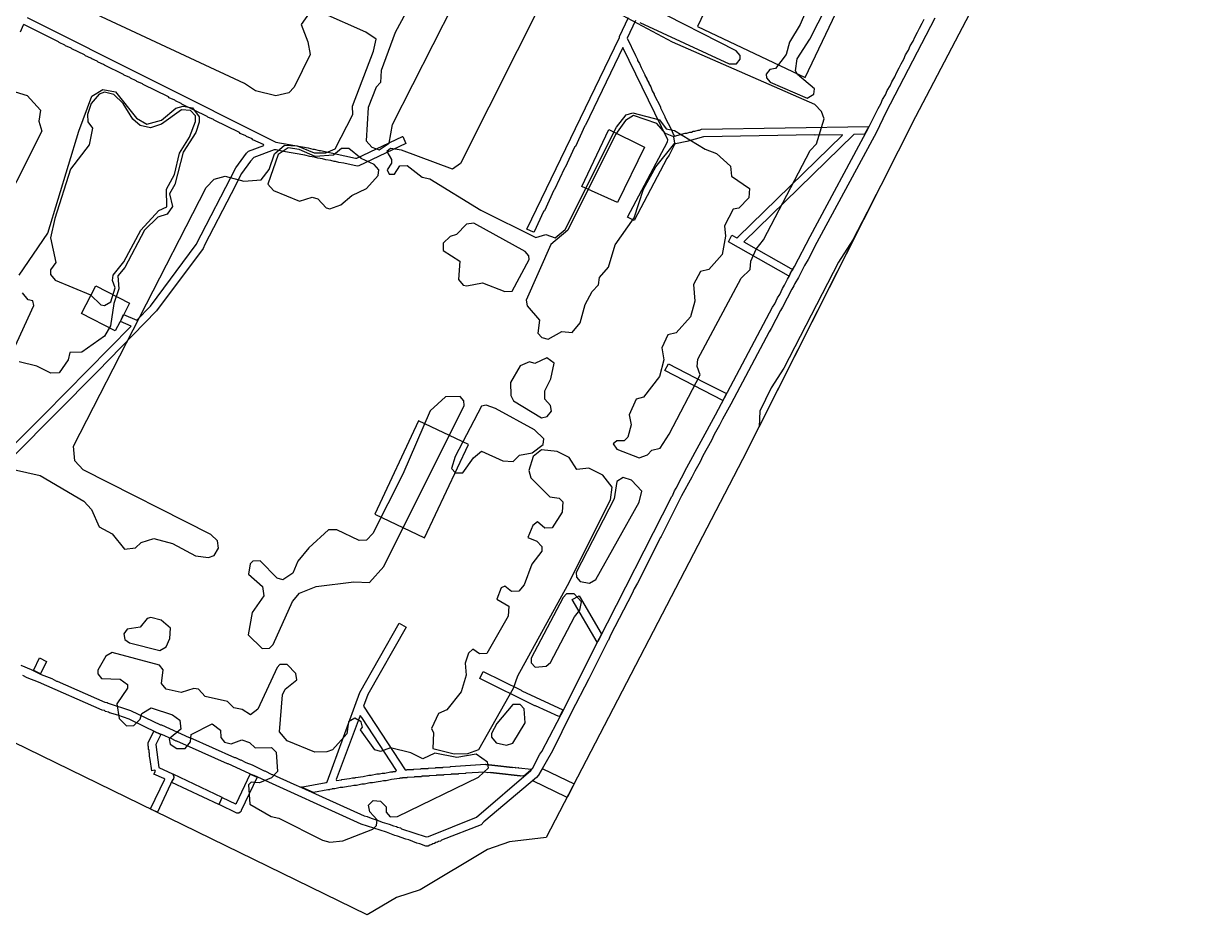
# Model space of a CAD drawing. Extents: x 1761 to 2705, y -3061 to -2273.
# Drawn here: x 2390.4 to 2705.1, y -3061.3 to -2819 of the extents above; entities that cross this region are included whole.
import ezdxf

# ---------------------------------------------------------------- set-up
doc = ezdxf.new("R2010")
doc.units = 0
for name, color, linetype in [('DOR_DOROZHKA', 40, 'CONTINUOUS'), ('DOR_LESTNICA', 6, 'CONTINUOUS'), ('DOR_PEREHOD', 9, 'CONTINUOUS'), ('DOR_TROTUAR', 8, 'CONTINUOUS'), ('GRANICA_UCHASTKA', 7, 'CONTINUOUS'), ('PL_DETSKAYA', 1, 'CONTINUOUS'), ('PL_SOBAKI', 200, 'CONTINUOUS'), ('ZEL_SPUTNIK_DOP', 40, 'CONTINUOUS'), ('ZEL_YANDEX_SHEMA', 92, 'CONTINUOUS')]:
    doc.layers.add(name, color=color, linetype=linetype)

msp = doc.modelspace()

# ---------------------------------------------------------------- linework, layer by layer
at = {"layer": 'DOR_DOROZHKA'}
for points in [[(2375.037, -2946.371), (2396.191, -2925.203), (2419.687, -2901.283), (2416.859, -2900.044), (2417.618, -2898.126), (2421.252, -2899.649), (2424.973, -2895.866), (2437.417, -2879.089), (2448.172, -2858.246), (2451.088, -2854.281), (2451.577, -2853.77), (2455.745, -2852.179), (2455.641, -2851.981), (2452.811, -2850.642), (2452.606, -2850.446), (2451.091, -2849.778), (2450.887, -2849.583), (2449.371, -2848.915), (2449.167, -2848.719), (2442.291, -2845.366), (2442.087, -2845.17), (2440.572, -2844.503), (2440.367, -2844.307), (2433.491, -2840.954), (2433.287, -2840.758), (2431.772, -2840.09), (2431.567, -2839.895), (2430.052, -2839.227), (2429.848, -2839.031), (2422.972, -2835.678), (2422.768, -2835.482), (2421.252, -2834.815), (2421.048, -2834.619), (2419.533, -2833.951), (2419.328, -2833.756), (2417.813, -2833.088), (2417.609, -2832.892), (2412.452, -2830.403), (2412.248, -2830.207), (2410.733, -2829.539), (2410.529, -2829.344), (2409.013, -2828.676), (2408.809, -2828.48), (2407.294, -2827.813), (2407.089, -2827.617), (2403.653, -2825.99), (2403.448, -2825.795), (2401.933, -2825.127), (2401.729, -2824.931), (2400.213, -2824.264), (2400.009, -2824.068), (2390.603, -2819.369), (2390.405, -2819.473), (2389.546, -2821.393)], [(2391.462, -2817.449), (2459.028, -2851.308), (2467.765, -2852.82), (2469.074, -2853.192), (2469.474, -2853.183), (2470.783, -2853.555), (2471.183, -2853.546), (2480.633, -2855.643), (2481.033, -2855.635), (2493.413, -2849.764), (2493.513, -2849.762), (2494.354, -2851.645), (2481.579, -2857.724), (2481.081, -2857.835), (2477.461, -2857.013), (2476.157, -2856.841), (2475.25, -2856.56), (2474.85, -2856.569), (2473.944, -2856.288), (2472.639, -2856.116), (2471.733, -2855.836), (2470.428, -2855.664), (2469.522, -2855.383), (2468.217, -2855.211), (2466.909, -2854.839), (2461.084, -2853.865), (2459.074, -2853.408), (2458.574, -2853.419), (2453.014, -2855.44), (2452.136, -2856.459), (2449.707, -2859.813), (2446.926, -2865.376), (2439.719, -2879.139), (2439.243, -2880.25), (2426.601, -2897.132), (2410.548, -2913.587), (2376.472, -2947.941)], [(2556.766, -2818.28), (2554.467, -2823.032), (2556.771, -2827.785), (2556.776, -2827.985), (2557.295, -2828.874), (2557.299, -2829.074), (2557.819, -2829.963), (2558.243, -2831.054), (2558.762, -2831.944), (2558.766, -2832.144), (2559.286, -2833.033), (2559.29, -2833.233), (2559.81, -2834.122), (2559.814, -2834.322), (2560.333, -2835.212), (2560.338, -2835.412), (2560.857, -2836.301), (2561.281, -2837.392), (2561.8, -2838.281), (2561.805, -2838.481), (2563.476, -2841.747), (2563.481, -2841.947), (2564.732, -2844.321), (2564.737, -2844.521), (2566.513, -2847.985), (2567.041, -2849.274), (2567.349, -2849.668), (2570.234, -2848.905), (2570.634, -2848.896), (2571.528, -2848.577), (2571.928, -2848.568), (2572.424, -2848.357), (2572.824, -2848.349), (2573.717, -2848.029), (2574.117, -2848.021), (2574.613, -2847.81), (2620.12, -2847.027), (2618.965, -2849.153), (2616.065, -2849.215), (2586.179, -2878.376), (2598.942, -2885.604), (2599.446, -2885.793), (2598.866, -2886.706), (2598.485, -2887.615), (2598.285, -2887.619), (2581.977, -2878.367), (2582.938, -2876.545), (2584.255, -2877.317), (2584.551, -2877.11), (2612.967, -2849.382), (2612.865, -2849.284), (2605.564, -2849.442), (2605.462, -2849.344), (2575.158, -2849.899), (2570.682, -2851.096), (2567.595, -2851.763), (2567.299, -2851.97), (2565.859, -2854.802), (2565.279, -2855.715), (2556.339, -2872.617), (2554.517, -2871.656), (2565.382, -2851.211), (2565.471, -2850.709), (2553.321, -2825.558), (2543.172, -2846.688), (2542.977, -2846.892), (2540.395, -2852.451), (2540.2, -2852.655), (2537.618, -2858.214), (2537.423, -2858.418), (2534.746, -2864.179), (2534.55, -2864.384), (2531.969, -2869.942), (2531.773, -2870.147), (2529.192, -2875.705), (2528.994, -2875.809), (2527.174, -2874.948), (2552.363, -2822.877), (2552.356, -2822.577), (2554.846, -2817.421)]]:
    msp.add_lwpolyline(points, dxfattribs=at)
for points in [[(2580.408, -2921.523), (2564.723, -2913.357), (2565.684, -2911.536), (2575.297, -2916.531), (2581.265, -2919.503), (2581.369, -2919.701)], [(2546.308, -2987.194), (2539.555, -2975.633), (2541.434, -2974.592), (2547.359, -2984.87), (2547.365, -2985.17)], [(2465.816, -3026.552), (2472.693, -3025.303), (2472.989, -3025.097), (2481.87, -3000.892), (2492.569, -2982.051), (2494.393, -2983.113), (2483.984, -3001.447), (2482.85, -3004.573), (2494.129, -3021.839), (2494.431, -3021.932), (2494.529, -3021.83), (2496.429, -3021.789), (2496.527, -3021.687), (2498.427, -3021.646), (2498.525, -3021.543), (2500.425, -3021.502), (2500.523, -3021.4), (2502.423, -3021.359), (2502.521, -3021.257), (2504.421, -3021.216), (2504.519, -3021.114), (2506.419, -3021.073), (2506.517, -3020.971), (2516.009, -3020.365), (2516.111, -3020.463), (2516.811, -3020.448), (2516.913, -3020.546), (2517.613, -3020.531), (2517.715, -3020.629), (2518.415, -3020.613), (2518.518, -3020.711), (2519.218, -3020.696), (2519.32, -3020.794), (2520.02, -3020.779), (2520.122, -3020.877), (2520.822, -3020.862), (2520.924, -3020.959), (2521.624, -3020.944), (2521.726, -3021.042), (2522.426, -3021.027), (2522.529, -3021.125), (2523.229, -3021.11), (2523.331, -3021.208), (2524.031, -3021.192), (2524.133, -3021.29), (2524.833, -3021.275), (2524.935, -3021.373), (2528.444, -3021.697), (2528.251, -3022.002), (2526.285, -3023.645), (2526.183, -3023.547), (2525.483, -3023.562), (2525.381, -3023.465), (2524.681, -3023.48), (2524.578, -3023.382), (2523.878, -3023.397), (2523.776, -3023.299), (2523.076, -3023.314), (2522.974, -3023.216), (2522.274, -3023.231), (2522.172, -3023.134), (2521.472, -3023.149), (2521.37, -3023.051), (2520.67, -3023.066), (2520.567, -3022.968), (2519.867, -3022.983), (2519.765, -3022.885), (2519.065, -3022.901), (2518.963, -3022.803), (2518.263, -3022.818), (2518.161, -3022.72), (2517.461, -3022.735), (2517.359, -3022.637), (2516.659, -3022.652), (2515.754, -3022.472), (2510.658, -3022.782), (2510.56, -3022.884), (2508.66, -3022.925), (2508.562, -3023.027), (2506.662, -3023.069), (2506.564, -3023.171), (2504.664, -3023.212), (2504.566, -3023.314), (2502.666, -3023.355), (2502.569, -3023.457), (2500.668, -3023.498), (2500.571, -3023.6), (2498.67, -3023.641), (2498.573, -3023.744), (2496.673, -3023.785), (2496.575, -3023.887), (2494.675, -3023.928), (2494.577, -3024.03), (2493.477, -3024.054), (2493.379, -3024.156), (2492.679, -3024.171), (2492.581, -3024.273), (2490.485, -3024.519), (2488.992, -3024.851), (2488.292, -3024.866), (2487.496, -3025.083), (2486.796, -3025.099), (2485.302, -3025.431), (2484.602, -3025.446), (2483.109, -3025.779), (2482.408, -3025.794), (2480.915, -3026.126), (2480.215, -3026.141), (2479.419, -3026.359), (2478.719, -3026.374), (2477.225, -3026.706), (2476.525, -3026.721), (2475.032, -3027.054), (2474.332, -3027.069), (2474.234, -3027.171), (2473.734, -3027.182), (2473.636, -3027.284), (2473.136, -3027.295), (2469.251, -3028.079), (2466.016, -3026.548)], [(2395.114, -2995.763), (2393.295, -2994.902), (2393.291, -2994.702), (2394.822, -2991.467), (2396.743, -2992.426)], [(2536.138, -3007.324), (2535.94, -3007.428), (2529.572, -3004.464), (2529.372, -3004.468), (2514.405, -2997.088), (2515.364, -2995.166), (2525.679, -3000.246), (2525.884, -3000.442), (2537.001, -3005.604)], [(2475.482, -3024.743), (2476.88, -3024.613), (2476.978, -3024.51), (2479.074, -3024.265), (2479.869, -3024.048), (2480.569, -3024.033), (2480.667, -3023.93), (2482.763, -3023.685), (2484.257, -3023.353), (2484.957, -3023.337), (2486.45, -3023.005), (2487.15, -3022.99), (2487.946, -3022.773), (2488.646, -3022.757), (2490.14, -3022.425), (2490.84, -3022.41), (2490.938, -3022.308), (2491.538, -3022.295), (2491.833, -3022.088), (2482.417, -3007.684), (2481.904, -3007.095), (2475.378, -3024.545)], [(2426.844, -3033.398), (2425.126, -3032.634), (2425.022, -3032.436), (2428.852, -3024.45), (2428.647, -3024.254), (2425.919, -3023.012), (2426.302, -3022.204), (2426.197, -3022.006), (2425.299, -3022.125), (2424.932, -3019.031), (2424.713, -3018.136), (2424.696, -3017.336), (2424.594, -3017.238), (2424.576, -3016.438), (2424.474, -3016.34), (2424.457, -3015.54), (2424.355, -3015.442), (2424.335, -3014.542), (2425.868, -3011.407), (2427.788, -3012.266), (2426.446, -3014.997), (2427.282, -3021.282), (2430.921, -3023.004), (2431.126, -3023.2), (2431.339, -3023.796), (2431.249, -3024.298), (2430.956, -3024.604)], [(2443.608, -3031.335), (2444.467, -3029.415), (2448.106, -3031.137), (2448.302, -3030.933), (2452.033, -3023.048), (2453.953, -3023.907), (2449.645, -3032.905), (2449.649, -3033.105), (2449.356, -3033.411), (2448.96, -3033.62), (2448.46, -3033.631)]]:
    msp.add_lwpolyline(points, close=True, dxfattribs=at)
at = {"layer": 'DOR_LESTNICA'}
msp.add_lwpolyline([(2443.508, -3031.337), (2430.771, -3025.309), (2431.056, -3024.602), (2431.254, -3024.498), (2431.441, -3023.893), (2431.33, -3023.396), (2431.021, -3023.002), (2444.365, -3029.317), (2444.369, -3029.517)], close=True, dxfattribs=at)
at = {"layer": 'DOR_PEREHOD'}
msp.add_lwpolyline([(2540.035, -3025.649), (2538.211, -3029.19), (2538.013, -3029.295), (2528.813, -3024.891), (2530.481, -3023.354), (2531.249, -3021.837), (2531.544, -3021.63)], close=True, dxfattribs=at)
at = {"layer": 'DOR_TROTUAR'}
for points in [[(2389.762, -2993.478), (2392.588, -2994.617), (2395.319, -2995.959), (2398.145, -2997.098), (2399.46, -2997.77), (2399.66, -2997.766), (2412.59, -3003.49), (2413.193, -3003.577), (2413.497, -3003.77), (2419.543, -3005.741), (2427.732, -3009.666), (2427.932, -3009.662), (2435.51, -3013.1), (2435.71, -3013.096), (2447.834, -3018.537), (2448.034, -3018.532), (2449.349, -3019.204), (2449.549, -3019.2), (2450.864, -3019.872), (2452.579, -3020.535), (2455.816, -3022.166), (2456.016, -3022.162), (2457.938, -3023.121), (2458.138, -3023.116), (2463.899, -3025.793), (2466.018, -3026.648), (2482.994, -3034.386), (2483.799, -3034.568), (2484.91, -3035.045), (2486.823, -3035.604), (2487.933, -3036.08), (2489.847, -3036.639), (2490.957, -3037.115), (2491.762, -3037.298), (2492.066, -3037.491), (2492.87, -3037.674), (2493.175, -3037.868), (2499.827, -3040.125), (2500.525, -3040.01), (2513.518, -3034.727), (2528.253, -3022.102), (2528.74, -3021.491), (2530.758, -3017.645), (2531.243, -3016.935), (2537.486, -3004.893), (2546.406, -2987.091), (2546.602, -2986.887), (2566.565, -2947.636), (2566.76, -2947.431), (2567.33, -2946.018), (2567.815, -2945.307), (2570.696, -2939.742), (2578.49, -2925.366), (2593.966, -2896.117), (2594.547, -2895.204), (2595.312, -2893.587), (2595.893, -2892.674), (2596.658, -2891.056), (2597.239, -2890.143), (2598.004, -2888.526), (2598.585, -2887.613), (2598.966, -2886.704), (2599.931, -2885.082), (2604.158, -2876.987), (2620.028, -2847.429), (2622.616, -2842.17), (2623.388, -2840.853), (2623.864, -2839.742), (2624.636, -2838.425), (2625.113, -2837.314), (2625.885, -2835.996), (2626.361, -2834.885), (2627.133, -2833.568), (2627.609, -2832.457), (2628.381, -2831.14), (2628.857, -2830.029), (2629.629, -2828.712), (2630.105, -2827.601), (2630.877, -2826.283), (2631.354, -2825.173), (2632.126, -2823.855), (2632.602, -2822.744), (2633.374, -2821.427), (2633.85, -2820.316), (2634.622, -2818.999), (2635.098, -2817.888)], [(2637.994, -2817.625), (2624.74, -2843.225), (2622.154, -2848.583), (2605.993, -2878.548), (2603.592, -2883.202), (2602.627, -2884.824), (2600.996, -2888.061), (2600.03, -2889.683), (2599.746, -2890.389), (2599.165, -2891.302), (2596.669, -2896.159), (2596.088, -2897.072), (2593.592, -2901.928), (2593.011, -2902.841), (2582.63, -2922.476), (2580.318, -2926.628), (2579.553, -2928.245), (2578.106, -2930.778), (2577.341, -2932.395), (2575.029, -2936.547), (2574.264, -2938.164), (2572.818, -2940.697), (2572.052, -2942.314), (2569.26, -2947.377), (2563.698, -2958.503), (2563.502, -2958.707), (2557.267, -2971.149), (2556.4, -2972.668), (2555.828, -2973.981), (2549.97, -2985.314), (2549.398, -2986.627), (2549.202, -2986.831), (2544.022, -2997.148), (2539.218, -3006.357), (2534.138, -3016.672), (2530.381, -3023.356), (2529.794, -3023.969), (2515.546, -3035.983), (2514.763, -3036.801), (2504.049, -3041.034), (2503.753, -3041.241), (2503.255, -3041.352), (2502.96, -3041.558), (2502.462, -3041.669), (2502.166, -3041.875), (2501.668, -3041.986), (2501.373, -3042.193), (2500.875, -3042.304), (2500.381, -3042.614), (2499.781, -3042.627), (2498.166, -3041.962), (2497.361, -3041.779), (2495.142, -3040.927), (2494.338, -3040.744), (2492.118, -3039.891), (2491.314, -3039.709), (2489.094, -3038.856), (2482.242, -3036.603), (2453.142, -3023.425), (2452.942, -3023.429), (2446.07, -3020.276), (2445.87, -3020.28), (2432.129, -3014.073), (2431.929, -3014.078), (2430.412, -3013.31), (2430.212, -3013.314), (2428.694, -3012.547), (2426.777, -3011.788), (2419.194, -3008.15), (2416.068, -3007.017), (2413.853, -3006.364), (2413.549, -3006.171), (2412.744, -3005.988), (2412.44, -3005.794), (2411.838, -3005.707), (2394.564, -2998.076), (2391.436, -2996.843), (2390.323, -2996.267)]]:
    msp.add_lwpolyline(points, dxfattribs=at)
at = {"layer": 'GRANICA_UCHASTKA'}
msp.add_lwpolyline([(2368.399, -2509.487), (2413.007, -2536.537), (2538.558, -2605.362), (2621.611, -2652.093), (2636.317, -2661.28), (2670.197, -2678.057), (2705.131, -2697.313), (2704.271, -2703.835), (2701.923, -2710.889), (2686.581, -2741.736), (2632.771, -2844.452), (2585.756, -2937.516), (2532.446, -3040.221), (2522.467, -3041.437), (2516.51, -3043.567), (2498.236, -3054.467), (2491.779, -3056.607), (2483.876, -3061.281), (2383.768, -3012.417)], dxfattribs=at)
at = {"layer": 'PL_DETSKAYA'}
for points in [[(2549.453, -2847.884), (2559.178, -2852.632), (2551.875, -2867.744), (2542.144, -2863.352)], [(2410.099, -2890.387), (2419.283, -2895.103), (2417.245, -2899.057), (2415.427, -2902.587), (2406.243, -2897.871)], [(2485.885, -2952.439), (2499.446, -2958.8), (2511.384, -2933.443), (2497.823, -2927.082)]]:
    msp.add_lwpolyline(points, close=True, dxfattribs=at)
at = {"layer": 'PL_SOBAKI'}
msp.add_lwpolyline([(2602.83, -2833.759), (2629.893, -2776.808), (2600.624, -2762.963), (2598.548, -2767.328), (2573.56, -2819.903)], close=True, dxfattribs=at)
at = {"layer": 'ZEL_SPUTNIK_DOP'}
for points in [[(2604.084, -2813.305), (2601.463, -2819.365), (2598.566, -2824.18), (2597.636, -2827.452), (2594.717, -2831.267), (2593.222, -2831.549), (2592.249, -2832.821), (2592.271, -2833.821), (2593.298, -2835.049), (2603.395, -2839.334), (2605.124, -2838.296), (2605.341, -2836.79), (2600.755, -2832.887), (2600.233, -2831.898), (2600.663, -2828.637), (2604.05, -2823.311), (2619.886, -2792.203)], [(2557.928, -2818.805), (2582.184, -2830.037), (2584.184, -2829.994), (2585.157, -2828.722), (2585.135, -2827.722), (2584.108, -2826.493), (2560.587, -2814.495)]]:
    msp.add_lwpolyline(points, dxfattribs=at)
for points in [[(2506.247, -2811.667), (2503.997, -2811.716), (2498.948, -2809.574), (2497.704, -2809.851), (2496.486, -2811.378), (2495.806, -2814.644), (2494.338, -2816.177), (2491.452, -2821.492), (2487.673, -2831.829), (2487.493, -2835.084), (2486.27, -2836.361), (2484.139, -2841.91), (2483.583, -2850.927), (2485.121, -2852.645), (2487.137, -2853.352), (2489.85, -2851.542), (2490.742, -2846.52), (2507.296, -2813.896), (2507.274, -2812.896)], [(2412.511, -2837.705), (2411.021, -2838.237), (2408.825, -2840.786), (2407.89, -2843.808), (2407.933, -2845.808), (2409.221, -2847.531), (2408.318, -2852.053), (2403.208, -2858.667), (2398.995, -2872.015), (2397.858, -2877.292), (2399.254, -2884.015), (2397.797, -2886.048), (2397.824, -2887.298), (2399.106, -2888.771), (2408.699, -2892.816), (2411.508, -2895.507), (2412.514, -2895.735), (2414.242, -2894.697), (2415.411, -2890.92), (2414.618, -2888.936), (2414.836, -2887.431), (2417.76, -2883.866), (2422.327, -2875.263), (2427.214, -2869.904), (2429.442, -2868.856), (2429.34, -2864.105), (2431.503, -2860.057), (2432.879, -2854.274), (2435.537, -2849.964), (2437.196, -2845.676), (2437.163, -2844.176), (2435.881, -2842.703), (2433.375, -2842.507), (2427.956, -2846.376), (2424.977, -2847.441), (2422.211, -2846.75), (2420.173, -2845.043), (2417.581, -2840.847), (2415.027, -2838.401)], [(2562.523, -2846.22), (2556.224, -2844.105), (2554.001, -2845.404), (2551.332, -2849.213), (2538.387, -2875.256), (2533.718, -2879.109), (2527.042, -2894.261), (2527.324, -2895.756), (2530.661, -2899.686), (2530.236, -2903.197), (2531.263, -2904.425), (2533.024, -2904.888), (2536.731, -2902.806), (2539.487, -2902.997), (2541.683, -2900.448), (2543.075, -2895.416), (2545, -2891.872), (2546.712, -2890.084), (2546.919, -2888.079), (2549.359, -2885.275), (2551.23, -2879.231), (2556.323, -2871.867), (2558.906, -2864.057), (2562.277, -2857.981), (2567.392, -2851.618), (2567.104, -2849.873), (2564.832, -2848.921)], [(2456.825, -2862.761), (2458.363, -2864.479), (2465.428, -2867.328), (2468.907, -2866.252), (2470.417, -2866.72), (2472.722, -2869.171), (2473.727, -2869.4), (2476.706, -2868.335), (2479.652, -2865.77), (2483.614, -2863.933), (2486.789, -2860.363), (2487.006, -2858.857), (2485.724, -2857.384), (2482.186, -2855.71), (2478.876, -2853.03), (2476.876, -2853.073), (2474.664, -2854.872), (2469.669, -2855.23), (2465.375, -2853.322), (2462.365, -2852.886), (2459.652, -2854.696)], [(2504.445, -2878.741), (2504.488, -2880.741), (2509.053, -2883.644), (2508.661, -2888.655), (2509.944, -2890.128), (2510.949, -2890.357), (2515.183, -2889.515), (2521.237, -2891.885), (2523.238, -2891.842), (2527.804, -2883.239), (2527.783, -2882.239), (2526.755, -2881.01), (2512.832, -2873.307), (2510.837, -2873.6), (2508.146, -2876.41), (2506.407, -2876.948)], [(2532.632, -2909.899), (2529.415, -2911.469), (2527.904, -2911.001), (2525.425, -2912.055), (2522.772, -2916.615), (2522.848, -2920.115), (2523.63, -2921.599), (2531.233, -2926.187), (2532.728, -2925.905), (2533.946, -2924.378), (2533.663, -2922.883), (2532.125, -2921.165), (2532.077, -2918.915), (2533.757, -2915.627), (2534.665, -2911.355)], [(2509.097, -2920.412), (2505.097, -2920.499), (2500.928, -2924.341), (2493.545, -2941.509), (2485.39, -2957.694), (2483.678, -2959.482), (2481.677, -2959.525), (2475.612, -2956.654), (2473.362, -2956.703), (2467.965, -2961.572), (2465.04, -2965.137), (2463.61, -2968.42), (2460.898, -2970.229), (2459.387, -2969.762), (2454.784, -2965.109), (2452.784, -2965.152), (2452.05, -2965.918), (2451.609, -2968.679), (2455.435, -2972.098), (2455.739, -2974.593), (2452.586, -2979.163), (2451.466, -2985.191), (2455.297, -2988.86), (2457.297, -2988.817), (2458.276, -2987.795), (2463.528, -2976.176), (2465.479, -2973.882), (2469.942, -2972.035), (2480.17, -2970.813), (2484.426, -2970.971), (2488.334, -2966.635), (2510.151, -2922.891), (2510.124, -2921.641)], [(2531.858, -2931.927), (2529.304, -2929.481), (2518.673, -2923.707), (2516.152, -2922.761), (2514.907, -2923.038), (2507.698, -2936.701), (2506.768, -2939.973), (2507.795, -2941.201), (2509.796, -2941.158), (2512.709, -2937.093), (2514.922, -2935.294), (2520.731, -2937.92), (2523.487, -2938.111), (2525.199, -2936.323), (2528.689, -2935.747), (2531.64, -2933.432)], [(2555.613, -2943.17), (2553.347, -2942.468), (2551.618, -2943.506), (2550.971, -2948.273), (2540.647, -2968.256), (2540.674, -2969.506), (2541.701, -2970.735), (2544.212, -2971.181), (2545.94, -2970.143), (2557.743, -2949.127), (2558.428, -2946.11)], [(2540.021, -2974.023), (2538.021, -2974.066), (2537.042, -2975.087), (2528.393, -2991.533), (2528.42, -2992.783), (2529.447, -2994.011), (2532.442, -2993.696), (2533.67, -2992.669), (2540.156, -2980.273), (2541.618, -2978.49), (2542.07, -2976.229)], [(2417.693, -2984.92), (2417.975, -2986.415), (2419.247, -2987.388), (2427.546, -2989.459), (2429.274, -2988.422), (2430.226, -2986.15), (2430.416, -2983.394), (2427.867, -2981.198), (2425.101, -2980.508), (2424.106, -2980.779), (2422.155, -2983.073), (2418.666, -2983.648)], [(2410.653, -2994.827), (2410.674, -2995.827), (2411.701, -2997.056), (2416.707, -2997.198), (2418.74, -2998.654), (2418.761, -2999.655), (2415.853, -3003.97), (2416.439, -3007.959), (2418.483, -3009.916), (2420.483, -3009.873), (2422.195, -3008.085), (2422.663, -3006.574), (2425.13, -3005.02), (2430.924, -3006.896), (2432.957, -3008.352), (2433.261, -3010.847), (2430.064, -3013.418), (2430.347, -3014.912), (2432.124, -3016.125), (2434.374, -3016.076), (2435.836, -3014.293), (2436.043, -3012.288), (2441.734, -3009.414), (2444.022, -3011.115), (2444.065, -3013.115), (2445.092, -3014.344), (2446.853, -3014.806), (2449.832, -3013.741), (2451.848, -3014.448), (2453.38, -3015.915), (2457.881, -3015.818), (2459.158, -3017.041), (2459.521, -3022.286), (2457.809, -3024.074), (2454.586, -3025.394), (2452.33, -3025.193), (2451.596, -3025.959), (2451.96, -3031.204), (2457.786, -3034.58), (2459.797, -3035.037), (2471.682, -3041.033), (2473.693, -3041.49), (2477.188, -3041.164), (2485.374, -3037.986), (2486.352, -3036.964), (2486.57, -3035.459), (2484.521, -3033.252), (2484.233, -3031.507), (2485.456, -3030.23), (2487.462, -3030.437), (2488.994, -3031.905), (2489.027, -3033.405), (2490.054, -3034.633), (2492.054, -3034.59), (2514.084, -3023.859), (2516.78, -3021.299), (2516.497, -3019.804), (2513.449, -3017.619), (2508.215, -3018.483), (2502.187, -3017.362), (2498.969, -3018.932), (2495.681, -3017.253), (2490.149, -3015.871), (2487.42, -3016.931), (2485.909, -3016.463), (2482.04, -3011.044), (2482.524, -3010.283), (2482.242, -3008.788), (2480.47, -3007.826), (2478.741, -3008.864), (2478.312, -3012.125), (2474.403, -3016.462), (2472.914, -3016.994), (2469.664, -3017.064), (2462.093, -3013.976), (2460.039, -3011.519), (2460.823, -3001.497), (2461.541, -2999.981), (2464.737, -2997.41), (2464.449, -2995.666), (2462.145, -2993.214), (2460.145, -2993.257), (2459.411, -2994.024), (2454.154, -3005.393), (2452.186, -3006.936), (2449.903, -3005.485), (2447.643, -3005.034), (2445.855, -3003.321), (2439.822, -3001.951), (2438.029, -2999.989), (2436.773, -2999.766), (2433.294, -3000.841), (2429.273, -2999.928), (2427.99, -2998.455), (2428.409, -2994.694), (2427.382, -2993.465), (2414.55, -2989.99), (2412.822, -2991.028)], [(2525.413, -3004.104), (2523.413, -3004.147), (2519.021, -3009.244), (2517.58, -3012.027), (2517.602, -3013.027), (2518.884, -3014.5), (2521.65, -3015.191), (2523.39, -3014.653), (2526.771, -3009.077), (2526.44, -3005.332)]]:
    msp.add_lwpolyline(points, close=True, dxfattribs=at)
at = {"layer": 'ZEL_YANDEX_SHEMA'}
for points in [[(2578.296, -2719.563), (2509.231, -2857.126), (2507.013, -2858.675), (2493.143, -2853.472), (2490.132, -2853.037), (2489.148, -2853.808), (2490.447, -2856.032), (2490.469, -2857.032), (2489.256, -2858.809), (2489.783, -2860.048), (2491.284, -2860.016), (2492.735, -2857.733), (2494.735, -2857.69), (2498.806, -2860.854), (2500.816, -2861.31), (2514.756, -2869.764), (2529.675, -2877.195), (2532.409, -2876.386), (2534.93, -2877.332), (2537.632, -2875.022), (2551.538, -2847.208), (2554.218, -2843.898), (2555.958, -2843.36), (2563.251, -2845.204), (2565.055, -2847.666), (2567.316, -2848.117), (2575.68, -2853.189), (2578.707, -2854.375), (2582.533, -2857.794), (2582.843, -2860.539), (2587.668, -2863.936), (2587.472, -2866.442), (2584.782, -2869.251), (2583.287, -2869.534), (2580.884, -2874.088), (2581.194, -2876.833), (2580.302, -2881.855), (2576.638, -2885.936), (2574.399, -2886.484), (2572.474, -2890.028), (2572.821, -2894.523), (2571.663, -2898.8), (2567.755, -2903.137), (2565.515, -2903.685), (2563.841, -2907.223), (2564.411, -2910.463), (2563.258, -2914.99), (2558.877, -2920.587), (2556.888, -2921.131), (2554.979, -2925.424), (2555.539, -2928.163), (2554.609, -2931.435), (2553.63, -2932.457), (2551.63, -2932.5), (2550.647, -2933.272), (2551.679, -2934.75), (2557.733, -2937.121), (2559.967, -2936.322), (2561.19, -2935.045), (2563.43, -2934.496), (2565.849, -2930.692), (2574.253, -2914.502), (2573.455, -2912.268), (2573.662, -2910.263), (2585.442, -2888.247), (2587.894, -2885.943), (2588.095, -2883.687), (2589.525, -2880.405), (2591.471, -2877.861), (2604.203, -2853.574), (2605.916, -2851.786), (2608.02, -2844.987), (2607.227, -2843.003), (2605.433, -2841.041), (2566.798, -2824.116), (2551.869, -2816.184)], [(2468.076, -2816.244), (2465.891, -2819.293), (2467.744, -2824.005), (2468.319, -2827.494), (2464.008, -2836.342), (2462.54, -2837.875), (2459.056, -2838.7), (2453.524, -2837.319), (2450.48, -2835.384), (2396.91, -2810.278)], [(2377.659, -2938.01), (2395.001, -2941.887), (2406.909, -2948.884), (2408.957, -2951.091), (2411.06, -2955.798), (2414.604, -2957.722), (2417.946, -2961.902), (2420.94, -2961.588), (2422.408, -2960.055), (2425.887, -2958.979), (2430.919, -2960.371), (2437.245, -2963.737), (2440.756, -2964.161), (2442.246, -2963.629), (2443.452, -2961.601), (2443.159, -2959.607), (2441.371, -2957.894), (2406.725, -2940.384), (2404.421, -2937.932), (2404.084, -2933.937), (2440.085, -2863.623), (2442.286, -2861.324), (2445.27, -2860.509), (2450.303, -2861.902), (2455.048, -2861.549), (2457.238, -2858.75), (2458.647, -2854.467), (2461.348, -2852.158), (2464.854, -2852.332), (2469.397, -2854.235), (2472.647, -2854.165), (2475.126, -2853.111), (2479.926, -2843.752), (2479.878, -2841.502), (2485.559, -2826.622), (2486.239, -2823.355), (2483.446, -2821.415), (2471.576, -2816.168)], [(2380.189, -2835.152), (2391.52, -2838.659), (2395.107, -2842.583), (2394.672, -2845.594), (2395.481, -2848.328), (2354.224, -2930.012)], [(2389.324, -2887.482), (2397.081, -2876.058), (2405.487, -2848.362), (2409.032, -2838.781), (2411.994, -2836.966), (2415.511, -2837.64), (2421.168, -2844.772), (2423.956, -2846.462), (2427.934, -2845.376), (2431.864, -2842.039), (2433.854, -2841.496), (2436.365, -2841.942), (2438.169, -2844.404), (2438.201, -2845.905), (2437.26, -2848.676), (2433.874, -2854.002), (2431.563, -2862.807), (2430.117, -2865.339), (2430.942, -2868.823), (2429.485, -2870.856), (2427.001, -2871.66), (2423.327, -2875.241), (2418.043, -2885.36), (2416.091, -2887.654), (2416.417, -2891.149), (2415.003, -2895.181), (2414.133, -2901.203), (2412.442, -2903.991), (2406.284, -2908.376), (2403.033, -2908.447), (2402.577, -2910.458), (2400.152, -2914.012), (2397.902, -2914.06), (2394.109, -2912.141), (2389.331, -2910.994)], [(2387.761, -2907.776), (2393.252, -2895.651), (2392.975, -2894.406), (2391.719, -2894.183), (2390.176, -2892.216)]]:
    msp.add_lwpolyline(points, dxfattribs=at)
for points in [[(2622.219, -2865.441), (2615.733, -2877.837), (2611.863, -2883.924), (2596.978, -2912.761), (2593.591, -2918.086), (2590.476, -2924.407), (2590.318, -2928.663)], [(2535.433, -2935.351), (2531.172, -2934.943), (2528.96, -2936.742), (2527.791, -2940.519), (2528.334, -2942.508), (2533.448, -2947.651), (2535.959, -2948.097), (2536.981, -2949.075), (2536.79, -2951.831), (2534.132, -2956.14), (2532.132, -2956.184), (2530.094, -2954.477), (2528.865, -2955.504), (2527.435, -2958.786), (2529.957, -2959.732), (2531.24, -2961.205), (2531.267, -2962.456), (2528.592, -2966.015), (2526.461, -2971.564), (2524.999, -2973.347), (2522.998, -2973.39), (2521.216, -2971.928), (2520.227, -2972.449), (2519.041, -2975.476), (2522.335, -2977.406), (2522.144, -2980.162), (2516.36, -2990.292), (2514.36, -2990.335), (2512.583, -2989.123), (2511.354, -2990.15), (2510.414, -2992.922), (2510.734, -2996.167), (2509.331, -3000.699), (2505.433, -3005.536), (2503.205, -3006.585), (2501.291, -3010.628), (2501.818, -3011.867), (2501.66, -3016.123), (2507.443, -3017.499), (2511.193, -3017.418), (2514.172, -3016.353), (2523.566, -2999.641), (2524.745, -2996.364), (2538.222, -2971.81), (2549.976, -2948.544), (2550.4, -2945.033), (2547.83, -2941.837), (2544.037, -2939.918), (2540.792, -2940.238), (2538.721, -2937.031)]]:
    msp.add_lwpolyline(points, close=True, dxfattribs=at)

doc.saveas('drawing.dxf')
